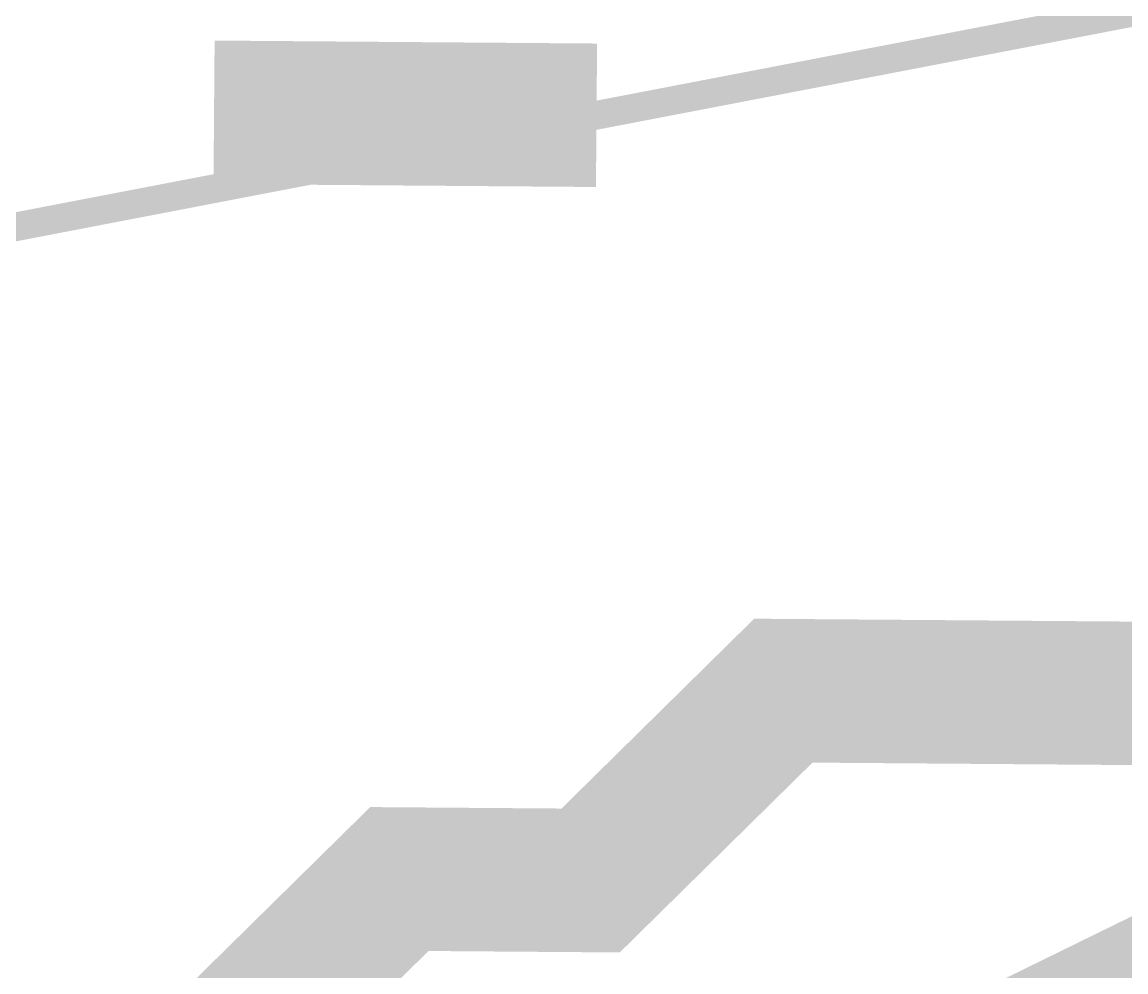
# Model space of a CAD drawing. Header units: metres. Extents: x 326467 to 340077, y 1811030 to 1824953.
# Drawn here: x 327488.49 to 327511.82, y 1813918.89 to 1813938.96 of the extents above; entities that cross this region are included whole.
import ezdxf

# ---------------------------------------------------------------- set-up
doc = ezdxf.new("R2010")
doc.units = ezdxf.units.M
doc.header["$MEASUREMENT"] = 0
for name, color, linetype in [('HAZARDS LINE', 1, 'Continuous'), ('HIGH TIDE LINE', 6, 'Continuous'), ('INTERTIDAL ZONE', 5, 'Continuous'), ('NDZ-200M FROM CRZ', 30, 'Continuous'), ('SURVEY PLOT BOUNDARY', 35, 'Continuous'), ('VILLAGE BOUNDARY', 212, 'Continuous')]:
    doc.layers.add(name, color=color, linetype=linetype)

# ---------------------------------------------------------------- blocks, each defined once
blk = doc.blocks.new('16')
at = {"layer": 'HAZARDS LINE', "lineweight": 18, "const_width": 3.032}
blk.add_lwpolyline([(327484.276, 1813912.86), (327488.349, 1813916.872), (327492.392, 1813916.84), (327496.465, 1813920.852), (327500.508, 1813920.821), (327504.582, 1813924.833), (327512.666, 1813924.771), (327516.74, 1813928.783), (327516.709, 1813924.739), (327520.751, 1813924.708), (327524.763, 1813920.634), (327532.847, 1813920.572), (327536.921, 1813924.583), (327540.963, 1813924.552), (327540.995, 1813928.595), (327545.037, 1813928.564), (327545.068, 1813932.607), (327549.111, 1813932.576), (327549.142, 1813936.619), (327553.184, 1813936.588), (327553.216, 1813940.631)], dxfattribs=at)
at = {"layer": 'HIGH TIDE LINE', "color": 220, "linetype": 'Continuous', "lineweight": 15, "true_color": 0xff00c5, "const_width": 3.032}
blk.add_lwpolyline([(327561.3, 1813940.569), (327561.269, 1813936.526), (327557.196, 1813932.514), (327553.122, 1813928.502), (327549.048, 1813924.49), (327544.975, 1813920.478), (327540.932, 1813920.509), (327536.859, 1813916.497), (327532.785, 1813912.485), (327528.743, 1813912.517), (327524.731, 1813916.591), (327520.72, 1813920.665), (327516.678, 1813920.696), (327508.562, 1813916.716), (327504.519, 1813916.747), (327496.372, 1813908.723), (327488.256, 1813904.742), (327484.182, 1813900.731)], dxfattribs=at)
at = {"layer": 'INTERTIDAL ZONE', "const_width": 3.032, "flags": 128}
blk.add_lwpolyline([(327561.3, 1813940.569), (327561.269, 1813936.526), (327557.196, 1813932.514), (327553.122, 1813928.502), (327549.048, 1813924.49), (327544.975, 1813920.478), (327540.932, 1813920.509), (327536.859, 1813916.497), (327532.785, 1813912.485), (327528.743, 1813912.517), (327524.731, 1813916.591), (327520.72, 1813920.665), (327516.678, 1813920.696), (327508.562, 1813916.716), (327504.519, 1813916.747), (327496.372, 1813908.723), (327488.256, 1813904.742), (327484.182, 1813900.731)], dxfattribs=at)
at = {"layer": 'NDZ-200M FROM CRZ', "const_width": 3.032, "flags": 128}
blk.add_lwpolyline([(327484.182, 1813900.731), (327488.256, 1813904.742), (327496.372, 1813908.723), (327504.519, 1813916.747), (327508.562, 1813916.716), (327516.678, 1813920.696), (327520.72, 1813920.665), (327524.731, 1813916.591), (327528.743, 1813912.517), (327532.785, 1813912.485), (327536.859, 1813916.497), (327540.932, 1813920.509), (327544.975, 1813920.478), (327549.048, 1813924.49), (327553.122, 1813928.502), (327557.196, 1813932.514), (327561.269, 1813936.526), (327561.3, 1813940.569)], dxfattribs=at)
at = {"layer": 'SURVEY PLOT BOUNDARY', "lineweight": 18, "const_width": 0.606}
blk.add_lwpolyline([(327158.791, 1813644.469), (327243.994, 1813684.245), (327256.059, 1813676.065), (327276.115, 1813655.694), (327292.285, 1813655.569), (327304.506, 1813667.605), (327304.568, 1813675.691), (327406.315, 1813763.859), (327422.735, 1813796.079), (327451.562, 1813864.592), (327463.752, 1813872.585), (327471.837, 1813872.523), (327467.825, 1813876.597), (327459.803, 1813884.745), (327459.865, 1813892.832), (327480.389, 1813933.106), (327520.876, 1813940.881), (327521.251, 1813989.397), (327513.29, 1814005.632), (327513.384, 1814017.761), (327529.928, 1814066.153), (327534.064, 1814078.251), (327522.062, 1814094.517), (327620.297, 1814251.449)], dxfattribs=at)
blk.add_lwpolyline([(327304.568, 1813675.691), (327304.537, 1813671.648), (327269.372, 1813829.609), (327241.792, 1813922.818), (327307.095, 1814003.18), (327352.654, 1814144.344), (327522.062, 1814094.517), (327534.064, 1814078.251), (327529.928, 1814066.153), (327513.384, 1814017.761), (327513.29, 1814005.632), (327521.251, 1813989.397), (327520.876, 1813940.881), (327480.389, 1813933.106), (327459.865, 1813892.832), (327459.803, 1813884.745), (327467.825, 1813876.597), (327471.837, 1813872.523), (327463.752, 1813872.585), (327451.562, 1813864.592), (327422.735, 1813796.079), (327406.315, 1813763.859)], close=True, dxfattribs=at)
at = {"layer": 'VILLAGE BOUNDARY', "lineweight": 50, "const_width": 3.032}
blk.add_lwpolyline([(327492.548, 1813937.056), (327500.633, 1813936.993)], dxfattribs=at)

msp = doc.modelspace()

# ---------------------------------------------------------------- block references
msp.add_blockref('16', (0, 0))

doc.saveas('drawing.dxf')
